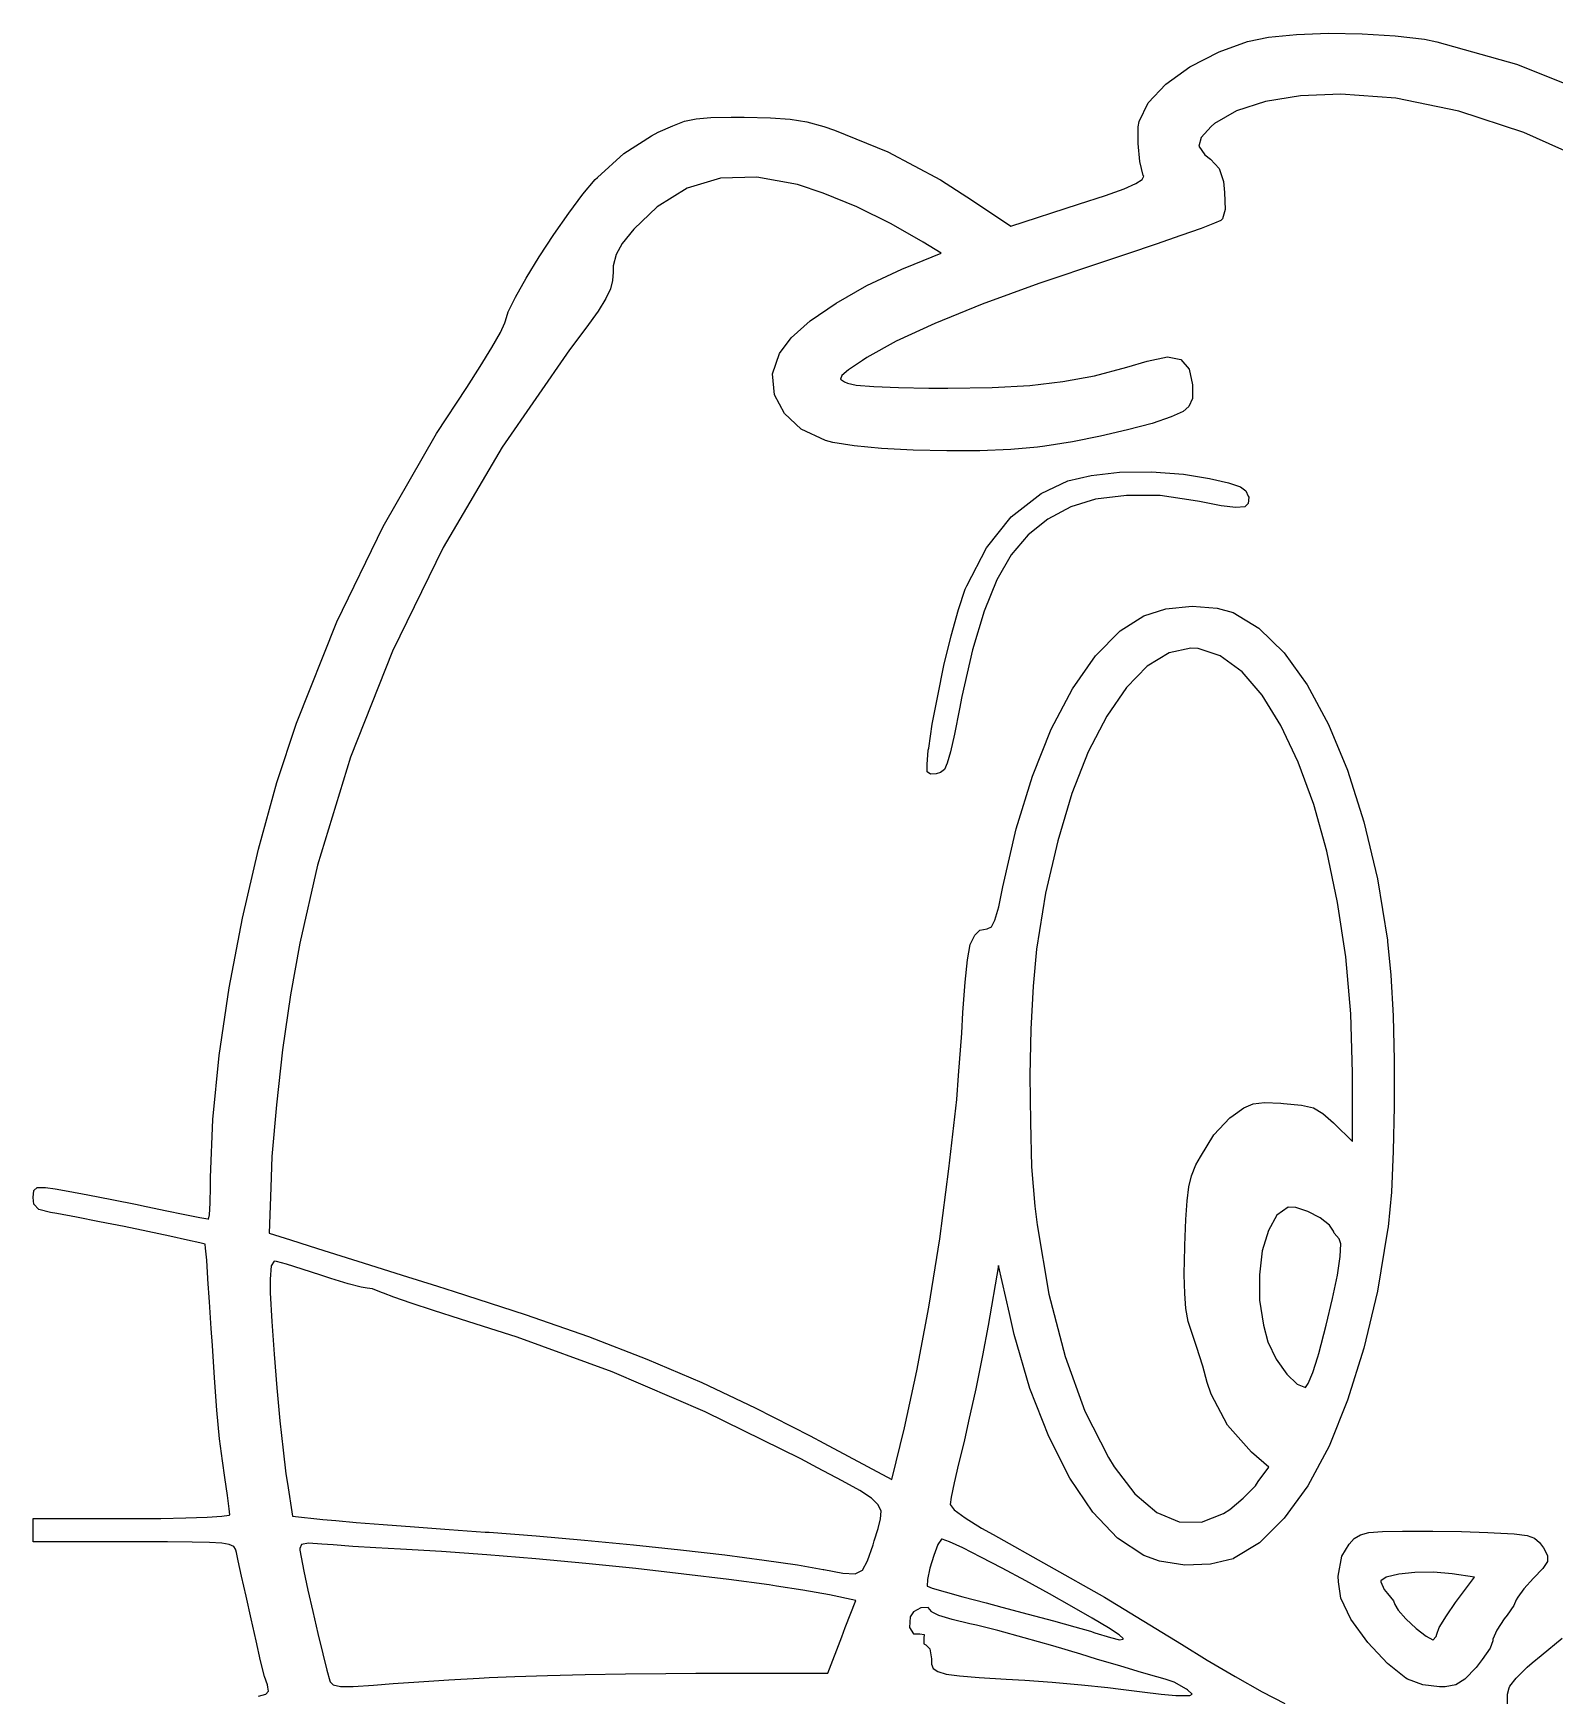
# Model space of a CAD drawing. Extents: x 85.3 to 113.2, y -106.5 to -93.2.
# Drawn here: x 107.302 to 110.012, y -97.719 to -94.758 of the extents above; entities that cross this region are included whole.
import ezdxf

# ---------------------------------------------------------------- set-up
doc = ezdxf.new("R2010")
doc.units = 0
doc.layers.add('BLACK', color=7, linetype='CONTINUOUS')

msp = doc.modelspace()

# ---------------------------------------------------------------- linework, layer by layer
at = {"layer": 'BLACK', "linetype": 'CONTINUOUS'}
for p, q in [((109.465, -94.773), (109.502, -94.7652)), ((109.502, -94.7652), (109.552, -94.7603)), ((109.552, -94.7603), (109.609, -94.7582)), ((109.609, -94.7582), (109.669, -94.759)), ((109.669, -94.759), (109.728, -94.7626)), ((109.728, -94.7626), (109.78, -94.769)), ((109.362, -94.8181), (109.414, -94.7913)), ((109.414, -94.7913), (109.465, -94.773)), ((109.78, -94.769), (109.802, -94.7733)), ((109.802, -94.7733), (109.944, -94.8135)), ((109.319, -94.8488), (109.362, -94.8181)), ((109.944, -94.8135), (110.086, -94.8703)), ((109.288, -94.8819), (109.319, -94.8488)), ((109.272, -94.9155), (109.288, -94.8819)), ((109.497, -94.8797), (109.445, -94.8962)), ((109.559, -94.8696), (109.497, -94.8797)), ((109.631, -94.8666), (109.559, -94.8696)), ((109.729, -94.874), (109.631, -94.8666)), ((109.841, -94.8969), (109.729, -94.874)), ((108.441, -94.9228), (108.462, -94.915)), ((108.462, -94.915), (108.483, -94.9105)), ((108.483, -94.9105), (108.509, -94.9084)), ((108.509, -94.9084), (108.545, -94.9079)), ((108.545, -94.9079), (108.568, -94.9079)), ((108.568, -94.9079), (108.615, -94.9088)), ((108.615, -94.9088), (108.65, -94.9112)), ((108.65, -94.9112), (108.68, -94.9162)), ((108.68, -94.9162), (108.71, -94.9244)), ((109.27, -94.9249), (109.272, -94.9155)), ((109.445, -94.8962), (109.406, -94.9187)), ((109.957, -94.935), (109.841, -94.8969)), ((108.354, -94.9721), (108.403, -94.9408)), ((108.403, -94.9408), (108.415, -94.9346)), ((108.415, -94.9346), (108.441, -94.9228)), ((108.71, -94.9244), (108.729, -94.9309)), ((108.729, -94.9309), (108.824, -94.9695)), ((109.27, -94.9545), (109.27, -94.9249)), ((109.382, -94.9438), (109.378, -94.9592)), ((109.4, -94.9242), (109.382, -94.9438)), ((109.406, -94.9187), (109.4, -94.9242)), ((110.075, -94.9879), (109.957, -94.935)), ((108.307, -95.0149), (108.354, -94.9721)), ((108.824, -94.9695), (108.918, -95.0195)), ((109.273, -94.9866), (109.27, -94.9545)), ((109.378, -94.9592), (109.389, -94.9746)), ((109.389, -94.9746), (109.399, -94.9826)), ((109.279, -95.0116), (109.273, -94.9866)), ((109.399, -94.9826), (109.414, -94.9992)), ((109.414, -94.9992), (109.422, -95.0221)), ((108.281, -95.0449), (108.303, -95.0187)), ((108.303, -95.0187), (108.307, -95.0149)), ((108.467, -95.034), (108.413, -95.0671)), ((108.526, -95.0164), (108.467, -95.034)), ((108.591, -95.0143), (108.526, -95.0164)), ((108.663, -95.0273), (108.591, -95.0143)), ((108.709, -95.0428), (108.663, -95.0273)), ((108.918, -95.0195), (108.975, -95.0559)), ((109.212, -95.0472), (109.245, -95.0351)), ((109.245, -95.0351), (109.266, -95.026)), ((109.266, -95.026), (109.277, -95.0188)), ((109.277, -95.0188), (109.28, -95.0127)), ((109.28, -95.0127), (109.279, -95.0116)), ((109.422, -95.0221), (109.424, -95.0416)), ((108.256, -95.0785), (108.281, -95.0449)), ((108.769, -95.0675), (108.709, -95.0428)), ((108.975, -95.0559), (109.043, -95.1015)), ((109.043, -95.1015), (109.164, -95.0628)), ((109.164, -95.0628), (109.212, -95.0472)), ((109.424, -95.0416), (109.425, -95.0718)), ((108.229, -95.1166), (108.256, -95.0785)), ((108.413, -95.0671), (108.372, -95.1071)), ((108.83, -95.0976), (108.769, -95.0675)), ((109.417, -95.0917), (109.406, -95.0966)), ((109.42, -95.0888), (109.417, -95.0917)), ((109.425, -95.0718), (109.42, -95.0888)), ((108.203, -95.1562), (108.229, -95.1166)), ((108.372, -95.1071), (108.351, -95.1325)), ((108.887, -95.1303), (108.83, -95.0976)), ((109.346, -95.1185), (109.302, -95.1338)), ((109.382, -95.1058), (109.346, -95.1185)), ((109.406, -95.0966), (109.382, -95.1058)), ((108.34, -95.1524), (108.335, -95.1722)), ((108.351, -95.1325), (108.34, -95.1524)), ((108.871, -95.1693), (108.919, -95.1499)), ((108.919, -95.1499), (108.887, -95.1303)), ((109.251, -95.151), (109.21, -95.1644)), ((109.302, -95.1338), (109.251, -95.151)), ((108.18, -95.1942), (108.203, -95.1562)), ((108.335, -95.1722), (108.335, -95.1839)), ((108.787, -95.2076), (108.849, -95.1786)), ((108.849, -95.1786), (108.871, -95.1693)), ((109.21, -95.1644), (109.093, -95.2039)), ((108.161, -95.2279), (108.18, -95.1942)), ((108.334, -95.1988), (108.33, -95.2135)), ((108.335, -95.1839), (108.334, -95.1988)), ((108.732, -95.2387), (108.787, -95.2076)), ((109.093, -95.2039), (108.992, -95.2408)), ((108.148, -95.2542), (108.161, -95.2279)), ((108.322, -95.2307), (108.308, -95.2531)), ((108.33, -95.2135), (108.322, -95.2307)), ((108.686, -95.2703), (108.732, -95.2387)), ((108.992, -95.2408), (108.908, -95.2751)), ((108.142, -95.274), (108.143, -95.2701)), ((108.143, -95.2701), (108.148, -95.2542)), ((108.308, -95.2531), (108.286, -95.2834)), ((108.652, -95.3008), (108.686, -95.2703)), ((108.119, -95.3178), (108.134, -95.2911)), ((108.134, -95.2911), (108.142, -95.274)), ((108.286, -95.2834), (108.257, -95.3222)), ((108.631, -95.3285), (108.652, -95.3008)), ((108.908, -95.2751), (108.839, -95.3067)), ((108.098, -95.3514), (108.119, -95.3178)), ((108.257, -95.3222), (108.137, -95.4952)), ((108.619, -95.3649), (108.631, -95.3285)), ((108.839, -95.3067), (108.787, -95.3357)), ((108.074, -95.3889), (108.098, -95.3514)), ((108.754, -95.3578), (108.742, -95.3679)), ((108.779, -95.3412), (108.754, -95.3578)), ((108.787, -95.3357), (108.779, -95.3412)), ((109.192, -95.368), (109.25, -95.353)), ((109.25, -95.353), (109.286, -95.342)), ((109.286, -95.342), (109.322, -95.3346)), ((109.322, -95.3346), (109.346, -95.3393)), ((109.346, -95.3393), (109.361, -95.3566)), ((109.361, -95.3566), (109.367, -95.3842)), ((108.02, -95.4712), (108.074, -95.3889)), ((108.622, -95.402), (108.619, -95.3649)), ((108.742, -95.3679), (108.74, -95.3741)), ((108.74, -95.3741), (108.747, -95.379)), ((108.747, -95.379), (108.752, -95.3815)), ((108.752, -95.3815), (108.768, -95.3848)), ((108.768, -95.3848), (108.799, -95.3874)), ((108.799, -95.3874), (108.843, -95.3893)), ((108.843, -95.3893), (108.897, -95.3902)), ((108.897, -95.3902), (108.931, -95.3903)), ((108.931, -95.3903), (109.01, -95.3892)), ((109.01, -95.3892), (109.077, -95.3854)), ((109.077, -95.3854), (109.136, -95.3786)), ((109.136, -95.3786), (109.192, -95.368)), ((109.367, -95.3842), (109.367, -95.4085)), ((108.64, -95.4355), (108.622, -95.402)), ((109.367, -95.4085), (109.36, -95.423)), ((108.67, -95.4634), (108.64, -95.4355)), ((109.329, -95.4415), (109.295, -95.4529)), ((109.35, -95.4316), (109.329, -95.4415)), ((109.36, -95.423), (109.35, -95.4316)), ((107.925, -95.6364), (108.02, -95.4712)), ((108.713, -95.4833), (108.67, -95.4634)), ((109.203, -95.476), (109.153, -95.486)), ((109.251, -95.4647), (109.203, -95.476)), ((109.295, -95.4529), (109.251, -95.4647)), ((108.137, -95.4952), (108.032, -95.6741)), ((108.726, -95.4868), (108.713, -95.4833)), ((108.764, -95.4929), (108.726, -95.4868)), ((108.813, -95.4975), (108.764, -95.4929)), ((108.869, -95.5006), (108.813, -95.4975)), ((108.929, -95.5021), (108.869, -95.5006)), ((108.988, -95.5018), (108.929, -95.5021)), ((109.043, -95.4996), (108.988, -95.5018)), ((109.091, -95.4954), (109.043, -95.4996)), ((109.104, -95.4938), (109.091, -95.4954)), ((109.153, -95.486), (109.104, -95.4938)), ((109.097, -95.578), (109.145, -95.5554)), ((109.145, -95.5554), (109.186, -95.5455)), ((109.186, -95.5455), (109.237, -95.5401)), ((109.237, -95.5401), (109.294, -95.5394)), ((109.294, -95.5394), (109.351, -95.5434)), ((109.351, -95.5434), (109.397, -95.551)), ((109.397, -95.551), (109.431, -95.559)), ((109.431, -95.559), (109.452, -95.5659)), ((109.452, -95.5659), (109.462, -95.5732)), ((109.044, -95.6195), (109.097, -95.578)), ((109.194, -95.588), (109.15, -95.6013)), ((109.249, -95.5811), (109.194, -95.588)), ((109.309, -95.5816), (109.249, -95.5811)), ((109.368, -95.59), (109.309, -95.5816)), ((109.379, -95.5922), (109.368, -95.59)), ((109.418, -95.5998), (109.379, -95.5922)), ((109.466, -95.5954), (109.46, -95.6015)), ((109.462, -95.5732), (109.466, -95.5825)), ((109.466, -95.5825), (109.467, -95.5845)), ((109.467, -95.5845), (109.466, -95.5954)), ((109, -95.6745), (109.044, -95.6195)), ((109.109, -95.6234), (109.074, -95.6514)), ((109.15, -95.6013), (109.109, -95.6234)), ((109.444, -95.6029), (109.418, -95.5998)), ((109.46, -95.6015), (109.444, -95.6029)), ((107.843, -95.8066), (107.925, -95.6364)), ((109.074, -95.6514), (109.044, -95.6869)), ((108.032, -95.6741), (107.942, -95.8583)), ((108.965, -95.7425), (109, -95.6745)), ((109.044, -95.6869), (109.018, -95.7317)), ((108.962, -95.7484), (108.965, -95.7425)), ((109.018, -95.7317), (108.996, -95.7876)), ((108.95, -95.7845), (108.962, -95.7484)), ((108.937, -95.8313), (108.95, -95.7845)), ((108.996, -95.7876), (108.975, -95.8563)), ((109.238, -95.8224), (109.28, -95.7955)), ((109.28, -95.7955), (109.319, -95.783)), ((109.319, -95.783), (109.366, -95.7784)), ((109.366, -95.7784), (109.411, -95.782)), ((109.411, -95.782), (109.439, -95.79)), ((109.439, -95.79), (109.485, -95.8179)), ((107.771, -95.9866), (107.843, -95.8066)), ((108.924, -95.8841), (108.937, -95.8313)), ((109.194, -95.867), (109.238, -95.8224)), ((109.485, -95.8179), (109.53, -95.8613)), ((107.942, -95.8583), (107.867, -96.0471)), ((108.975, -95.8563), (108.956, -95.9394)), ((109.325, -95.8614), (109.286, -95.8851)), ((109.364, -95.8533), (109.325, -95.8614)), ((109.377, -95.8541), (109.364, -95.8533)), ((109.416, -95.8672), (109.377, -95.8541)), ((109.53, -95.8613), (109.571, -95.9187)), ((108.913, -95.9382), (108.924, -95.8841)), ((109.153, -95.9258), (109.194, -95.867)), ((109.286, -95.8851), (109.249, -95.9231)), ((109.455, -95.8952), (109.416, -95.8672)), ((109.249, -95.9231), (109.214, -95.9745)), ((109.491, -95.9369), (109.455, -95.8952)), ((109.571, -95.9187), (109.609, -95.9889)), ((108.903, -95.9888), (108.913, -95.9382)), ((108.956, -95.9394), (108.952, -95.9612)), ((109.115, -95.9976), (109.153, -95.9258)), ((109.524, -95.991), (109.491, -95.9369)), ((108.952, -95.9612), (108.943, -96.0064)), ((109.214, -95.9745), (109.181, -96.0379)), ((107.736, -96.0926), (107.771, -95.9866)), ((108.897, -96.0311), (108.903, -95.9888)), ((108.943, -96.0064), (108.936, -96.0377)), ((109.082, -96.0811), (109.115, -95.9976)), ((109.555, -96.0563), (109.524, -95.991)), ((109.609, -95.9889), (109.643, -96.0707)), ((108.894, -96.0604), (108.896, -96.035)), ((108.896, -96.035), (108.897, -96.0311)), ((108.936, -96.0377), (108.93, -96.0579)), ((109.181, -96.0379), (109.152, -96.1123)), ((107.867, -96.0471), (107.808, -96.2397)), ((108.894, -96.0734), (108.894, -96.0604)), ((108.925, -96.0694), (108.918, -96.0749)), ((108.93, -96.0579), (108.925, -96.0694)), ((109.583, -96.1314), (109.555, -96.0563)), ((109.643, -96.0707), (109.672, -96.1628)), ((107.703, -96.211), (107.736, -96.0926)), ((108.9, -96.0777), (108.894, -96.0734)), ((108.91, -96.0769), (108.9, -96.0777)), ((108.918, -96.0749), (108.91, -96.0769)), ((109.053, -96.1751), (109.082, -96.0811)), ((109.152, -96.1123), (109.127, -96.1966)), ((109.606, -96.215), (109.583, -96.1314)), ((109.029, -96.2784), (109.053, -96.1751)), ((109.672, -96.1628), (109.696, -96.264)), ((107.675, -96.334), (107.703, -96.211)), ((109.127, -96.1966), (109.105, -96.2896)), ((109.625, -96.3059), (109.606, -96.215)), ((107.808, -96.2397), (107.777, -96.3783)), ((109.022, -96.3138), (109.029, -96.2784)), ((109.696, -96.264), (109.714, -96.373)), ((109.105, -96.2896), (109.089, -96.3891)), ((109.64, -96.4028), (109.625, -96.3059)), ((107.651, -96.4579), (107.675, -96.334)), ((109.009, -96.3498), (109.015, -96.3375)), ((109.015, -96.3375), (109.022, -96.3138)), ((108.971, -96.3811), (108.979, -96.3643)), ((108.979, -96.3643), (108.988, -96.3557)), ((108.988, -96.3557), (109.001, -96.3533)), ((109.001, -96.3533), (109.009, -96.3498)), ((109.001, -96.3533), (109.001, -96.3533)), ((107.777, -96.3783), (107.76, -96.4707)), ((108.966, -96.4082), (108.971, -96.3811)), ((109.089, -96.3891), (109.083, -96.455)), ((109.714, -96.373), (109.714, -96.3754)), ((109.714, -96.3754), (109.72, -96.4357)), ((108.962, -96.4478), (108.966, -96.4082)), ((109.649, -96.5045), (109.64, -96.4028)), ((108.958, -96.502), (108.962, -96.4478)), ((109.083, -96.455), (109.079, -96.5317)), ((109.72, -96.4357), (109.724, -96.5078)), ((107.633, -96.5787), (107.651, -96.4579)), ((107.76, -96.4707), (107.746, -96.5688)), ((108.956, -96.5389), (108.958, -96.502)), ((109.652, -96.6096), (109.649, -96.5045)), ((109.724, -96.5078), (109.726, -96.5872)), ((108.95, -96.6141), (108.956, -96.5389)), ((109.079, -96.5317), (109.077, -96.6141)), ((107.746, -96.5688), (107.735, -96.6666)), ((107.622, -96.6926), (107.633, -96.5787)), ((109.726, -96.5872), (109.726, -96.6692)), ((108.947, -96.657), (108.95, -96.6141)), ((109.077, -96.6141), (109.078, -96.6975)), ((109.652, -96.7316), (109.652, -96.6096)), ((108.933, -96.7806), (108.947, -96.657)), ((109.475, -96.6648), (109.495, -96.6625)), ((109.495, -96.6625), (109.524, -96.6636)), ((107.618, -96.7958), (107.622, -96.6926)), ((107.735, -96.6666), (107.727, -96.7583)), ((109.405, -96.7201), (109.433, -96.6895)), ((109.433, -96.6895), (109.439, -96.6854)), ((109.439, -96.6854), (109.458, -96.672)), ((109.458, -96.672), (109.475, -96.6648)), ((109.524, -96.6636), (109.529, -96.664)), ((109.529, -96.664), (109.561, -96.6669)), ((109.561, -96.6669), (109.582, -96.672)), ((109.582, -96.672), (109.599, -96.6818)), ((109.599, -96.6818), (109.618, -96.6988)), ((109.726, -96.6692), (109.724, -96.7491)), ((109.078, -96.6975), (109.08, -96.7768)), ((109.381, -96.7588), (109.405, -96.7201)), ((109.618, -96.6988), (109.619, -96.6997)), ((109.619, -96.6997), (109.652, -96.7316)), ((109.724, -96.7491), (109.721, -96.8222)), ((107.727, -96.7583), (107.725, -96.8137)), ((108.917, -96.9053), (108.933, -96.7806)), ((109.08, -96.7768), (109.086, -96.8472)), ((109.365, -96.7928), (109.373, -96.7735)), ((109.373, -96.7735), (109.381, -96.7588)), ((107.618, -96.8118), (107.618, -96.7958)), ((109.36, -96.8128), (109.365, -96.7928)), ((107.302, -96.8315), (107.303, -96.8191)), ((107.303, -96.8436), (107.302, -96.8315)), ((107.303, -96.8191), (107.309, -96.8138)), ((107.309, -96.8138), (107.324, -96.8139)), ((107.324, -96.8139), (107.341, -96.8162)), ((107.341, -96.8162), (107.364, -96.8201)), ((107.364, -96.8201), (107.399, -96.8266)), ((107.399, -96.8266), (107.442, -96.8349)), ((107.442, -96.8349), (107.487, -96.8442)), ((107.617, -96.8416), (107.618, -96.8118)), ((107.725, -96.8137), (107.722, -96.895)), ((109.355, -96.8707), (109.357, -96.8374)), ((109.357, -96.8374), (109.36, -96.8128)), ((109.721, -96.8222), (109.715, -96.8839)), ((107.312, -96.8526), (107.303, -96.8436)), ((107.333, -96.8581), (107.312, -96.8526)), ((107.344, -96.8601), (107.333, -96.8581)), ((107.379, -96.8667), (107.344, -96.8601)), ((107.42, -96.8747), (107.379, -96.8667)), ((107.487, -96.8442), (107.495, -96.8459)), ((107.495, -96.8459), (107.537, -96.8546)), ((107.537, -96.8546), (107.572, -96.8618)), ((107.572, -96.8618), (107.599, -96.8671)), ((107.599, -96.8671), (107.613, -96.8697)), ((107.613, -96.8697), (107.614, -96.8699)), ((107.614, -96.8699), (107.616, -96.8622)), ((107.616, -96.8622), (107.617, -96.8416)), ((109.086, -96.8472), (109.09, -96.8801)), ((109.353, -96.9167), (109.355, -96.8707)), ((109.517, -96.8629), (109.502, -96.8901)), ((109.537, -96.8485), (109.517, -96.8629)), ((109.551, -96.8491), (109.537, -96.8485)), ((109.572, -96.8564), (109.551, -96.8491)), ((109.594, -96.8679), (109.572, -96.8564)), ((109.611, -96.8807), (109.594, -96.8679)), ((107.464, -96.8834), (107.42, -96.8747)), ((107.506, -96.8922), (107.464, -96.8834)), ((107.545, -96.9003), (107.506, -96.8922)), ((107.577, -96.9072), (107.545, -96.9003)), ((107.722, -96.895), (107.76, -96.9071)), ((109.09, -96.8801), (109.111, -97.0037)), ((109.502, -96.8901), (109.491, -96.9266)), ((109.618, -96.8916), (109.611, -96.8807)), ((109.619, -96.8951), (109.618, -96.8916)), ((109.628, -96.905), (109.619, -96.8951)), ((109.714, -96.8895), (109.696, -96.9986)), ((109.715, -96.8839), (109.714, -96.8895)), ((107.599, -96.9123), (107.577, -96.9072)), ((107.608, -96.9148), (107.599, -96.9123)), ((107.609, -96.9217), (107.608, -96.9148)), ((107.611, -96.9429), (107.609, -96.9217)), ((107.76, -96.9071), (107.777, -96.9125)), ((107.777, -96.9125), (107.808, -96.9223)), ((107.808, -96.9223), (107.85, -96.9355)), ((108.897, -97.0266), (108.917, -96.9053)), ((109.352, -96.9674), (109.353, -96.9202)), ((109.353, -96.9202), (109.353, -96.9167)), ((109.491, -96.9266), (109.486, -96.9692)), ((109.631, -96.914), (109.628, -96.905)), ((109.63, -96.9365), (109.631, -96.914)), ((107.613, -96.9757), (107.611, -96.9429)), ((107.726, -96.9531), (107.724, -96.9772)), ((107.731, -96.9449), (107.726, -96.9531)), ((107.735, -96.9456), (107.731, -96.9449)), ((107.753, -96.9505), (107.735, -96.9456)), ((107.781, -96.959), (107.753, -96.9505)), ((107.814, -96.9699), (107.781, -96.959)), ((107.85, -96.9355), (107.901, -96.9517)), ((107.901, -96.9517), (107.959, -96.9699)), ((109.021, -96.9524), (109.003, -97.0596)), ((109.041, -97.0382), (109.021, -96.9524)), ((109.625, -96.9699), (109.63, -96.9365)), ((107.613, -96.9772), (107.613, -96.9757)), ((107.616, -97.0173), (107.613, -96.9772)), ((107.724, -96.9772), (107.724, -97.0012)), ((107.832, -96.9758), (107.814, -96.9699)), ((107.863, -96.9852), (107.832, -96.9758)), ((107.886, -96.9914), (107.863, -96.9852)), ((107.959, -96.9699), (108.022, -96.9895)), ((109.352, -96.9692), (109.352, -96.9674)), ((109.353, -97.0023), (109.352, -96.9692)), ((109.486, -96.9692), (109.486, -97.0144)), ((109.616, -97.0115), (109.625, -96.9699)), ((107.619, -97.0649), (107.616, -97.0173)), ((107.724, -97.0012), (107.727, -97.0526)), ((107.897, -96.9932), (107.886, -96.9914)), ((107.906, -96.9939), (107.897, -96.9932)), ((107.922, -97.0005), (107.906, -96.9939)), ((107.926, -97.002), (107.922, -97.0005)), ((107.944, -97.0088), (107.926, -97.002)), ((107.975, -97.0194), (107.944, -97.0088)), ((108.022, -96.9895), (108.052, -96.9988)), ((108.052, -96.9988), (108.178, -97.0396)), ((109.111, -97.0037), (109.14, -97.1146)), ((109.355, -97.0292), (109.353, -97.0023)), ((109.486, -97.0144), (109.493, -97.0588)), ((109.605, -97.0589), (109.616, -97.0115)), ((109.696, -96.9986), (109.672, -97.1)), ((108.015, -97.0328), (107.975, -97.0194)), ((108.063, -97.0482), (108.015, -97.0328)), ((108.115, -97.0647), (108.063, -97.0482)), ((108.178, -97.0396), (108.291, -97.0793)), ((108.876, -97.1401), (108.897, -97.0266)), ((109.049, -97.0756), (109.041, -97.0382)), ((109.359, -97.0521), (109.355, -97.0292)), ((107.621, -97.0949), (107.619, -97.0649)), ((107.727, -97.0526), (107.731, -97.1105)), ((108.164, -97.0804), (108.115, -97.0647)), ((109.003, -97.0596), (108.993, -97.1129)), ((109.077, -97.1719), (109.049, -97.0756)), ((109.367, -97.0753), (109.359, -97.0521)), ((109.374, -97.0966), (109.367, -97.0753)), ((109.493, -97.0588), (109.501, -97.0885)), ((109.592, -97.1095), (109.605, -97.0589)), ((107.625, -97.1528), (107.621, -97.0949)), ((108.333, -97.1417), (108.164, -97.0804)), ((108.291, -97.0793), (108.395, -97.1193)), ((109.385, -97.1316), (109.374, -97.0966)), ((109.501, -97.0885), (109.516, -97.1194)), ((109.672, -97.1), (109.643, -97.1924)), ((107.731, -97.1105), (107.736, -97.1707)), ((108.395, -97.1193), (108.493, -97.1611)), ((108.993, -97.1129), (108.981, -97.1725)), ((109.14, -97.1146), (109.175, -97.2118)), ((109.393, -97.1607), (109.385, -97.1316)), ((109.516, -97.1194), (109.535, -97.1459)), ((109.581, -97.143), (109.59, -97.1152)), ((109.59, -97.1152), (109.592, -97.1095)), ((107.629, -97.21), (107.625, -97.1528)), ((108.499, -97.2132), (108.333, -97.1417)), ((108.493, -97.1611), (108.588, -97.2061)), ((108.854, -97.2415), (108.876, -97.1401)), ((109.4, -97.1817), (109.393, -97.1607)), ((109.535, -97.1459), (109.553, -97.164)), ((109.553, -97.164), (109.568, -97.1699)), ((109.568, -97.1699), (109.573, -97.1625)), ((109.573, -97.1625), (109.581, -97.143)), ((107.736, -97.1707), (107.741, -97.2291)), ((108.981, -97.1725), (108.968, -97.2301)), ((109.111, -97.2574), (109.077, -97.1719)), ((109.429, -97.2371), (109.4, -97.1817)), ((109.643, -97.1924), (109.61, -97.2744)), ((107.634, -97.261), (107.629, -97.21)), ((108.669, -97.2971), (108.499, -97.2132)), ((108.588, -97.2061), (108.686, -97.2559)), ((109.175, -97.2118), (109.217, -97.2946)), ((107.741, -97.2291), (107.747, -97.2814)), ((108.831, -97.3338), (108.854, -97.2415)), ((108.968, -97.2301), (108.96, -97.2663)), ((109.472, -97.285), (109.429, -97.2371)), ((107.639, -97.3007), (107.634, -97.261)), ((107.747, -97.2814), (107.752, -97.3236)), ((108.686, -97.2559), (108.71, -97.2688)), ((108.71, -97.2688), (108.831, -97.3338)), ((108.96, -97.2663), (108.95, -97.3057)), ((109.148, -97.3311), (109.111, -97.2574)), ((109.503, -97.3119), (109.472, -97.285)), ((109.61, -97.2744), (109.572, -97.3449)), ((107.643, -97.3299), (107.639, -97.3007)), ((108.699, -97.3131), (108.669, -97.2971)), ((108.743, -97.3359), (108.699, -97.3131)), ((108.95, -97.3057), (108.942, -97.3399)), ((109.217, -97.2946), (109.227, -97.311)), ((109.227, -97.311), (109.264, -97.3595)), ((109.484, -97.3375), (109.503, -97.3119)), ((107.648, -97.3623), (107.643, -97.3299)), ((107.752, -97.3236), (107.755, -97.3408)), ((107.755, -97.3408), (107.764, -97.3991)), ((108.774, -97.3532), (108.743, -97.3359)), ((108.942, -97.3399), (108.937, -97.3653)), ((109.189, -97.3918), (109.148, -97.3311)), ((109.479, -97.3447), (109.484, -97.3375)), ((107.651, -97.3857), (107.648, -97.3623)), ((108.795, -97.3668), (108.774, -97.3532)), ((108.807, -97.3786), (108.795, -97.3668)), ((108.937, -97.3653), (108.935, -97.3782)), ((109.264, -97.3595), (109.303, -97.3923)), ((109.433, -97.3873), (109.457, -97.367)), ((109.457, -97.367), (109.479, -97.3447)), ((109.572, -97.3449), (109.53, -97.4025)), ((107.302, -97.4449), (107.302, -97.4033)), ((107.302, -97.4033), (107.477, -97.4033)), ((107.477, -97.4033), (107.529, -97.403)), ((107.529, -97.403), (107.574, -97.4021)), ((107.574, -97.4021), (107.612, -97.4007)), ((107.612, -97.4007), (107.638, -97.399)), ((107.638, -97.399), (107.651, -97.3971)), ((107.652, -97.3964), (107.651, -97.3857)), ((107.651, -97.3971), (107.652, -97.3964)), ((107.764, -97.3991), (107.818, -97.4049)), ((108.812, -97.3903), (108.807, -97.3786)), ((108.807, -97.4207), (108.811, -97.4037)), ((108.811, -97.4037), (108.812, -97.3903)), ((108.935, -97.3782), (108.935, -97.3783)), ((108.935, -97.3783), (108.942, -97.3876)), ((108.942, -97.3876), (108.962, -97.4022)), ((108.962, -97.4022), (108.991, -97.4202)), ((109.233, -97.4383), (109.189, -97.3918)), ((109.303, -97.3923), (109.343, -97.4092)), ((109.383, -97.4099), (109.422, -97.3943)), ((109.422, -97.3943), (109.433, -97.3873)), ((109.53, -97.4025), (109.486, -97.4462)), ((107.818, -97.4049), (107.841, -97.407)), ((107.841, -97.407), (107.877, -97.4101)), ((107.877, -97.4101), (107.925, -97.4138)), ((107.925, -97.4138), (107.981, -97.4181)), ((107.981, -97.4181), (108.043, -97.4226)), ((108.043, -97.4226), (108.107, -97.4272)), ((108.107, -97.4272), (108.114, -97.4277)), ((108.114, -97.4277), (108.198, -97.4341)), ((108.8, -97.4428), (108.807, -97.4207)), ((108.991, -97.4202), (109.012, -97.4318)), ((109.012, -97.4318), (109.21, -97.5432)), ((109.343, -97.4092), (109.383, -97.4099)), ((109.655, -97.4385), (109.666, -97.432)), ((109.666, -97.432), (109.681, -97.4282)), ((109.681, -97.4282), (109.705, -97.4264)), ((109.705, -97.4264), (109.741, -97.4256)), ((109.741, -97.4256), (109.748, -97.4255)), ((109.748, -97.4255), (109.795, -97.4255)), ((109.795, -97.4255), (109.846, -97.4264)), ((109.846, -97.4264), (109.893, -97.428)), ((109.893, -97.428), (109.904, -97.4285)), ((109.904, -97.4285), (109.94, -97.4307)), ((109.94, -97.4307), (109.963, -97.4336)), ((107.482, -97.4449), (107.302, -97.4449)), ((107.541, -97.445), (107.482, -97.4449)), ((107.585, -97.4452), (107.541, -97.445)), ((107.616, -97.4459), (107.585, -97.4452)), ((107.638, -97.4473), (107.616, -97.4459)), ((107.651, -97.4495), (107.638, -97.4473)), ((107.659, -97.4529), (107.651, -97.4495)), ((107.662, -97.4575), (107.659, -97.4529)), ((107.663, -97.4594), (107.662, -97.4575)), ((107.664, -97.4637), (107.663, -97.4594)), ((107.78, -97.4492), (107.777, -97.4567)), ((107.777, -97.4567), (107.777, -97.4594)), ((107.777, -97.4594), (107.779, -97.4721)), ((107.792, -97.4469), (107.78, -97.4492)), ((107.816, -97.4486), (107.792, -97.4469)), ((107.836, -97.4503), (107.816, -97.4486)), ((107.871, -97.4528), (107.836, -97.4503)), ((107.912, -97.4553), (107.871, -97.4528)), ((107.956, -97.4577), (107.912, -97.4553)), ((108.029, -97.4619), (107.956, -97.4577)), ((108.11, -97.4678), (108.029, -97.4619)), ((108.198, -97.4341), (108.284, -97.4416)), ((108.284, -97.4416), (108.371, -97.45)), ((108.371, -97.45), (108.455, -97.4589)), ((108.455, -97.4589), (108.534, -97.4681)), ((108.788, -97.4786), (108.798, -97.4499)), ((108.798, -97.4499), (108.8, -97.4428)), ((108.913, -97.4497), (108.906, -97.469)), ((108.92, -97.4399), (108.913, -97.4497)), ((108.921, -97.4399), (108.92, -97.4399)), ((108.934, -97.4445), (108.921, -97.4399)), ((108.958, -97.4556), (108.934, -97.4445)), ((108.99, -97.4719), (108.958, -97.4556)), ((109.28, -97.4693), (109.233, -97.4383)), ((109.486, -97.4462), (109.44, -97.4745)), ((109.633, -97.4702), (109.646, -97.4487)), ((109.646, -97.4487), (109.655, -97.4385)), ((109.963, -97.4336), (109.976, -97.4383)), ((109.976, -97.4383), (109.985, -97.446)), ((109.985, -97.446), (109.992, -97.4552)), ((109.992, -97.4552), (109.999, -97.469)), ((107.667, -97.4783), (107.664, -97.4637)), ((107.673, -97.5056), (107.667, -97.4783)), ((107.779, -97.4721), (107.784, -97.497)), ((108.197, -97.475), (108.11, -97.4678)), ((108.286, -97.4833), (108.197, -97.475)), ((108.375, -97.4924), (108.286, -97.4833)), ((108.461, -97.502), (108.375, -97.4924)), ((108.534, -97.4681), (108.604, -97.4771)), ((108.604, -97.4771), (108.663, -97.4858)), ((108.663, -97.4858), (108.709, -97.4937)), ((108.779, -97.495), (108.788, -97.4786)), ((108.899, -97.4917), (108.895, -97.5118)), ((108.906, -97.469), (108.899, -97.4917)), ((109.028, -97.4918), (108.99, -97.4719)), ((109.07, -97.5141), (109.028, -97.4918)), ((109.308, -97.4793), (109.28, -97.4693)), ((109.353, -97.486), (109.308, -97.4793)), ((109.399, -97.4847), (109.353, -97.486)), ((109.439, -97.4749), (109.399, -97.4847)), ((109.44, -97.4745), (109.439, -97.4749)), ((109.626, -97.506), (109.633, -97.4702)), ((109.991, -97.4919), (109.974, -97.5097)), ((109.999, -97.4795), (109.991, -97.4919)), ((109.999, -97.469), (109.999, -97.4795)), ((107.681, -97.5414), (107.673, -97.5056)), ((107.784, -97.497), (107.791, -97.5305)), ((108.541, -97.5117), (108.461, -97.502)), ((108.613, -97.5214), (108.541, -97.5117)), ((108.626, -97.5234), (108.613, -97.5214)), ((108.709, -97.4937), (108.71, -97.4939)), ((108.71, -97.4939), (108.744, -97.5004)), ((108.744, -97.5004), (108.766, -97.5015)), ((108.766, -97.5015), (108.779, -97.495)), ((108.895, -97.5118), (108.894, -97.5234)), ((109.112, -97.5372), (109.07, -97.5141)), ((109.627, -97.5157), (109.626, -97.506)), ((109.631, -97.545), (109.627, -97.5157)), ((109.712, -97.5075), (109.702, -97.5144)), ((109.702, -97.5144), (109.702, -97.5157)), ((109.702, -97.5157), (109.708, -97.5294)), ((109.734, -97.5023), (109.712, -97.5075)), ((109.763, -97.4994), (109.734, -97.5023)), ((109.796, -97.499), (109.763, -97.4994)), ((109.829, -97.5017), (109.796, -97.499)), ((109.869, -97.5074), (109.829, -97.5017)), ((109.835, -97.5527), (109.869, -97.5074)), ((109.974, -97.5097), (109.957, -97.5286)), ((107.69, -97.5817), (107.681, -97.5414)), ((107.791, -97.5305), (107.8, -97.5687)), ((108.673, -97.5306), (108.626, -97.5234)), ((108.72, -97.5392), (108.673, -97.5306)), ((108.767, -97.5491), (108.72, -97.5392)), ((108.748, -97.5975), (108.767, -97.5491)), ((108.894, -97.5234), (108.895, -97.5239)), ((108.895, -97.5239), (108.903, -97.5271)), ((108.903, -97.5271), (108.926, -97.5336)), ((108.926, -97.5336), (108.958, -97.5427)), ((108.958, -97.5427), (108.999, -97.5536)), ((109.152, -97.5598), (109.112, -97.5372)), ((109.21, -97.5432), (109.347, -97.6272)), ((109.649, -97.5826), (109.631, -97.545)), ((109.708, -97.5294), (109.714, -97.5366)), ((109.714, -97.5366), (109.725, -97.5497)), ((109.725, -97.5497), (109.727, -97.5564)), ((109.943, -97.5479), (109.939, -97.5581)), ((109.946, -97.543), (109.943, -97.5479)), ((109.957, -97.5286), (109.946, -97.543)), ((107.8, -97.5687), (107.809, -97.6078)), ((108.864, -97.5782), (108.863, -97.5975)), ((108.87, -97.5695), (108.864, -97.5782)), ((108.883, -97.5624), (108.87, -97.5695)), ((108.896, -97.5616), (108.883, -97.5624)), ((108.902, -97.5687), (108.896, -97.5616)), ((108.903, -97.5702), (108.902, -97.5687)), ((108.915, -97.5759), (108.903, -97.5702)), ((108.939, -97.5832), (108.915, -97.5759)), ((108.999, -97.5536), (109.027, -97.5609)), ((109.027, -97.5609), (109.074, -97.5733)), ((109.074, -97.5733), (109.119, -97.5854)), ((109.188, -97.5805), (109.152, -97.5598)), ((109.217, -97.5978), (109.188, -97.5805)), ((109.727, -97.5564), (109.733, -97.5664)), ((109.733, -97.5664), (109.747, -97.582)), ((109.806, -97.597), (109.819, -97.5766)), ((109.819, -97.5766), (109.835, -97.5527)), ((109.927, -97.5755), (109.922, -97.5817)), ((109.939, -97.5581), (109.927, -97.5755)), ((107.699, -97.6208), (107.69, -97.5817)), ((107.809, -97.6078), (107.818, -97.6439)), ((108.742, -97.6137), (108.748, -97.5975)), ((108.863, -97.5975), (108.87, -97.6085)), ((108.87, -97.6085), (108.881, -97.6084)), ((108.881, -97.6084), (108.889, -97.6095)), ((108.889, -97.6095), (108.888, -97.6162)), ((108.97, -97.5907), (108.939, -97.5832)), ((108.982, -97.5933), (108.97, -97.5907)), ((109.02, -97.6028), (108.982, -97.5933)), ((109.067, -97.6155), (109.02, -97.6028)), ((109.119, -97.5854), (109.157, -97.5959)), ((109.157, -97.5959), (109.185, -97.6039)), ((109.185, -97.6039), (109.193, -97.6066)), ((109.193, -97.6066), (109.221, -97.6153)), ((109.236, -97.6103), (109.217, -97.5978)), ((109.243, -97.6166), (109.236, -97.6103)), ((109.679, -97.6238), (109.649, -97.5826)), ((109.747, -97.582), (109.765, -97.599)), ((109.765, -97.599), (109.783, -97.6129)), ((109.801, -97.6133), (109.802, -97.6089)), ((109.802, -97.6089), (109.806, -97.597)), ((109.909, -97.6019), (109.902, -97.6183)), ((109.922, -97.5817), (109.909, -97.6019)), ((107.707, -97.6568), (107.699, -97.6208)), ((108.717, -97.6783), (108.742, -97.6137)), ((108.888, -97.6162), (108.888, -97.6266)), ((108.888, -97.6266), (108.892, -97.6283)), ((108.892, -97.6283), (108.899, -97.6355)), ((108.899, -97.6355), (108.902, -97.6528)), ((109.118, -97.63), (109.067, -97.6155)), ((109.168, -97.645), (109.118, -97.63)), ((109.221, -97.6153), (109.237, -97.619)), ((109.237, -97.619), (109.243, -97.6183)), ((109.243, -97.6183), (109.243, -97.6166)), ((109.347, -97.6272), (109.393, -97.6552)), ((109.714, -97.6612), (109.679, -97.6238)), ((109.783, -97.6129), (109.795, -97.6195)), ((109.795, -97.6196), (109.801, -97.6133)), ((109.795, -97.6195), (109.795, -97.6196)), ((109.897, -97.6342), (109.883, -97.654)), ((109.902, -97.6213), (109.897, -97.6342)), ((109.902, -97.6183), (109.902, -97.6213)), ((109.988, -97.6469), (110.025, -97.6162)), ((107.714, -97.6844), (107.707, -97.6568)), ((107.818, -97.6439), (107.825, -97.6732)), ((108.902, -97.6528), (108.902, -97.6627)), ((108.902, -97.6627), (108.905, -97.6703)), ((109.196, -97.6534), (109.168, -97.645)), ((109.239, -97.6664), (109.196, -97.6534)), ((109.276, -97.6774), (109.239, -97.6664)), ((109.393, -97.6552), (109.443, -97.6846)), ((109.747, -97.6876), (109.714, -97.6612)), ((109.872, -97.6684), (109.852, -97.6892)), ((109.883, -97.654), (109.872, -97.6684)), ((109.943, -97.6873), (109.963, -97.6677)), ((109.963, -97.6677), (109.972, -97.6601)), ((109.972, -97.6601), (109.988, -97.6469)), ((107.719, -97.6996), (107.714, -97.6844)), ((107.72, -97.7034), (107.719, -97.6996)), ((107.825, -97.6732), (107.83, -97.692)), ((107.83, -97.692), (107.831, -97.6941)), ((107.831, -97.6941), (107.836, -97.6996)), ((107.836, -97.6996), (107.849, -97.7022)), ((107.872, -97.7022), (107.908, -97.6997)), ((107.908, -97.6997), (107.943, -97.6971)), ((107.943, -97.6971), (107.989, -97.694)), ((107.989, -97.694), (108.042, -97.6906)), ((108.042, -97.6906), (108.096, -97.6874)), ((108.096, -97.6874), (108.114, -97.6864)), ((108.114, -97.6864), (108.16, -97.6843)), ((108.16, -97.6843), (108.218, -97.6825)), ((108.218, -97.6825), (108.285, -97.6809)), ((108.285, -97.6809), (108.357, -97.6797)), ((108.357, -97.6797), (108.429, -97.6789)), ((108.429, -97.6789), (108.482, -97.6786)), ((108.482, -97.6786), (108.717, -97.6783)), ((108.905, -97.6703), (108.913, -97.6759)), ((108.913, -97.6759), (108.928, -97.6802)), ((108.928, -97.6802), (108.952, -97.6835)), ((108.952, -97.6835), (108.987, -97.6864)), ((108.987, -97.6864), (109.035, -97.6894)), ((109.035, -97.6894), (109.068, -97.6913)), ((109.068, -97.6913), (109.117, -97.6946)), ((109.117, -97.6946), (109.169, -97.6992)), ((109.169, -97.6992), (109.216, -97.7042)), ((109.303, -97.6853), (109.276, -97.6774)), ((109.318, -97.6894), (109.303, -97.6853)), ((109.334, -97.6947), (109.318, -97.6894)), ((109.356, -97.7068), (109.334, -97.6947)), ((109.443, -97.6846), (109.491, -97.7117)), ((109.75, -97.689), (109.747, -97.6876)), ((109.777, -97.6991), (109.75, -97.689)), ((109.807, -97.7032), (109.777, -97.6991)), ((109.836, -97.6996), (109.817, -97.703)), ((109.852, -97.6892), (109.836, -97.6996)), ((109.932, -97.702), (109.943, -97.6873)), ((107.703, -97.7197), (107.716, -97.7158)), ((107.716, -97.7158), (107.721, -97.7107)), ((107.721, -97.7107), (107.72, -97.7034)), ((107.849, -97.7022), (107.872, -97.7022)), ((109.216, -97.7042), (109.239, -97.7071)), ((109.239, -97.7071), (109.277, -97.712)), ((109.277, -97.712), (109.311, -97.7159)), ((109.311, -97.7159), (109.337, -97.7182)), ((109.337, -97.7182), (109.343, -97.7185)), ((109.343, -97.7185), (109.362, -97.7186)), ((109.358, -97.7082), (109.356, -97.7068)), ((109.366, -97.7158), (109.358, -97.7082)), ((109.362, -97.7186), (109.366, -97.7158)), ((109.491, -97.7117), (109.531, -97.7327)), ((109.817, -97.703), (109.807, -97.7032)), ((109.928, -97.7159), (109.931, -97.7049)), ((109.928, -97.7335), (109.928, -97.7159)), ((109.931, -97.7049), (109.932, -97.702))]:
    msp.add_line(p, q, dxfattribs=at)

doc.saveas('drawing.dxf')
